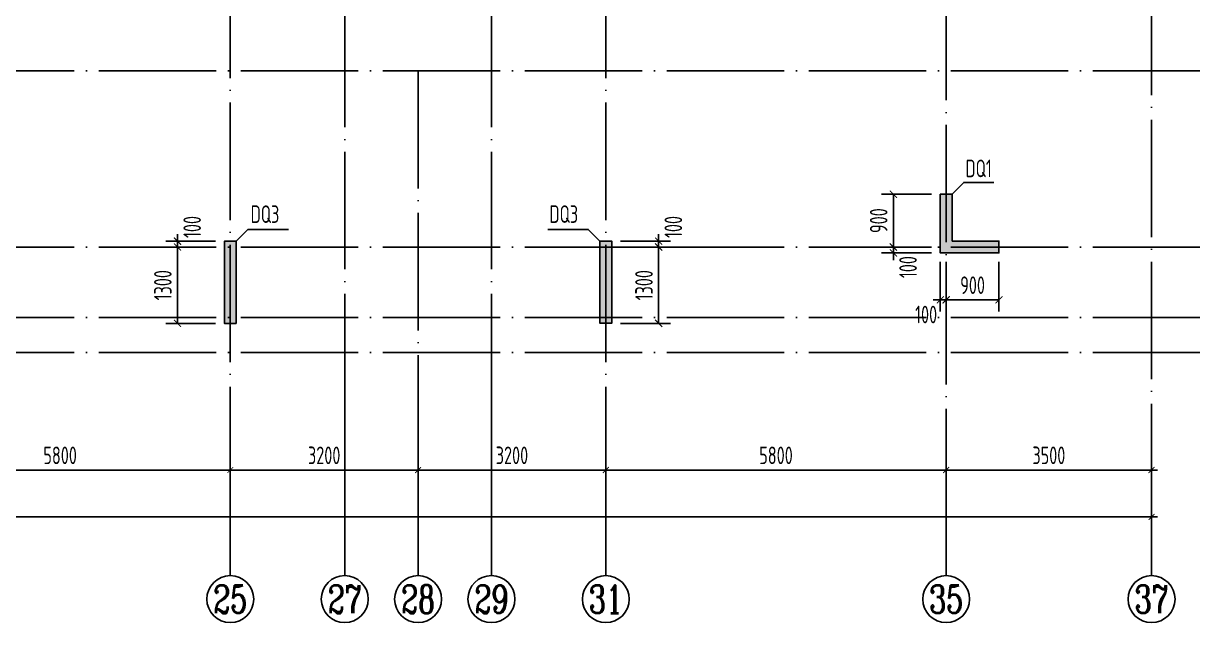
# Model space of a CAD drawing. Extents: x -668857 to 143095, y -247466 to 228182.
# Drawn here: x -296003 to -276076, y -80924 to -70713 of the extents above; entities that cross this region are included whole.
import ezdxf
from ezdxf.enums import TextEntityAlignment as Align

# ---------------------------------------------------------------- set-up
doc = ezdxf.new("R2010")
doc.units = 0
doc.header["$LTSCALE"] = 1000
doc.linetypes.add('DOTE', pattern=[2.42, 2, -0.2, 0.02, -0.2])
doc.layers.get('0').update_dxf_attribs({"linetype": 'CONTINUOUS'})
doc.layers.get('DEFPOINTS').update_dxf_attribs({"linetype": 'CONTINUOUS'})
for name, color, linetype in [('A-AXIS', 1, 'CONTINUOUS'), ('A-DOTE', 10, 'DOTE'), ('AXIS_NUM', 7, 'CONTINUOUS'), ('S-Q墙实线', 6, 'CONTINUOUS'), ('S-Q墙标注', 3, 'CONTINUOUS'), ('S-X详图填充', 252, 'CONTINUOUS'), ('S-X详图实线', 4, 'CONTINUOUS'), ('S-Y一般标注', 3, 'CONTINUOUS'), ('S-Z柱编号', 6, 'CONTINUOUS')]:
    doc.layers.add(name, color=color, linetype=linetype)
doc.styles.add('TSSD_Axis', font='complex.shx', dxfattribs={"width": 0.7, "bigfont": 'hztxt.shx'})
doc.styles.add('TSSD_DIMENSION', font='Tssdeng.shx', dxfattribs={"width": 0.7, "bigfont": 'tssdchn.shx'})
doc.styles.add('TSSD_REIN', font='tssdeng.shx', dxfattribs={"width": 0.7, "height": 300, "bigfont": 'tssdchn.shx'})
doc.styles.add('结构文字', font='zstxt.shx', dxfattribs={"width": 0.7, "bigfont": 'zshz.shx'})
doc.dimstyles.new('STRUCK', dxfattribs={"dimtxt": 400, "dimasz": 121, "dimexe": 200, "dimexo": 150, "dimgap": 115, "dimtad": 1, "dimdec": 0, "dimdsep": 46, "dimtxsty": '结构文字', "dimblk": 'ARCHTICK', "dimcen": 400, "dimclrd": 3, "dimclre": 3, "dimclrt": 7, "dimadec": 0, "dimazin": 0, "dimtfac": 1, "dimtdec": 0, "dimtix": 1, "dimtmove": 2, "dimatfit": 3, "dimldrblk": '_DIMX', "dimfxl": 0, "dimtolj": 1, "dimtzin": 0, "dimarcsym": 0})
doc.dimstyles.new('TSSD_100_100', dxfattribs={"dimtxt": 300, "dimasz": 100, "dimexe": 100, "dimexo": 250, "dimgap": 100, "dimtad": 1, "dimdec": 0, "dimzin": 0, "dimdsep": 46, "dimtxsty": 'TSSD_DIMENSION', "dimblk": 'ARCHTICK', "dimcen": 0, "dimdle": 100, "dimclrt": 7, "dimadec": 0, "dimazin": 0, "dimtfac": 1, "dimtdec": 0, "dimtix": 1, "dimtmove": 2, "dimatfit": 3, "dimldrblk": 'ARCHTICK', "dimfxl": 0, "dimtolj": 1, "dimtzin": 0, "dimarcsym": 0})

# ---------------------------------------------------------------- blocks, each defined once
blk = doc.blocks.new('_ArchTick')
at = {"color": 0, "linetype": 'ByBlock', "const_width": 0.15}
blk.add_lwpolyline([(-0.5, -0.5), (0.5, 0.5)], dxfattribs=at)
blk = doc.blocks.new('*D138')
at = {"layer": 'DEFPOINTS', "color": 0}
for p in [(33100, 3600), (38900, 3600), (38900, 2600)]:
    blk.add_point(p, dxfattribs=at)
at = {"layer": 'S-Y一般标注', "color": 0, "lineweight": -2}
for p, q in [((33100, 3350), (33100, 2500)), ((38900, 3350), (38900, 2500)), ((33000, 2600), (39000, 2600))]:
    blk.add_line(p, q, dxfattribs=at)
at = {"layer": 'S-Y一般标注', "color": 0, "lineweight": -2, "xscale": 100, "yscale": 100, "zscale": 100, "rotation": 180}
blk.add_blockref('_ArchTick', (33100, 2600), dxfattribs=at)
at = {"layer": 'S-Y一般标注', "color": 0, "lineweight": -2, "xscale": 100, "yscale": 100, "zscale": 100}
blk.add_blockref('_ArchTick', (38900, 2600), dxfattribs=at)
at = {"layer": 'S-Y一般标注', "color": 7, "insert": (36000, 2850), "char_height": 300, "attachment_point": 5, "style": 'TSSD_DIMENSION'}
blk.add_mtext('\\A1;5800', dxfattribs=at)
blk = doc.blocks.new('ts_axno')
at = {"color": 0, "linetype": 'ByBlock', "lineweight": -2}
blk.add_circle((0, 0), 0.5, dxfattribs=at)
at = {"color": 0, "linetype": 'ByBlock', "lineweight": -2, "style": 'TSSD_Axis', "width": 0.7}
blk.add_attdef('A', text='', height=0.6, dxfattribs=at).set_placement((0, 0), align=Align.MIDDLE_CENTER)
blk = doc.blocks.new('*D139')
at = {"layer": 'DEFPOINTS', "color": 0}
for p in [(42100, 3600), (45300, 3600), (45300, 2600)]:
    blk.add_point(p, dxfattribs=at)
at = {"layer": 'S-Y一般标注', "color": 0, "lineweight": -2}
for p, q in [((42100, 3350), (42100, 2500)), ((45300, 3350), (45300, 2500)), ((42000, 2600), (45400, 2600))]:
    blk.add_line(p, q, dxfattribs=at)
at = {"layer": 'S-Y一般标注', "color": 0, "lineweight": -2, "xscale": 100, "yscale": 100, "zscale": 100, "rotation": 180}
blk.add_blockref('_ArchTick', (42100, 2600), dxfattribs=at)
at = {"layer": 'S-Y一般标注', "color": 0, "lineweight": -2, "xscale": 100, "yscale": 100, "zscale": 100}
blk.add_blockref('_ArchTick', (45300, 2600), dxfattribs=at)
at = {"layer": 'S-Y一般标注', "color": 7, "insert": (43700, 2850), "char_height": 300, "attachment_point": 5, "style": 'TSSD_DIMENSION'}
blk.add_mtext('\\A1;3200', dxfattribs=at)
blk = doc.blocks.new('*D140')
at = {"layer": 'DEFPOINTS', "color": 0}
for p in [(45300, 3600), (51100, 3600), (51100, 2600)]:
    blk.add_point(p, dxfattribs=at)
at = {"layer": 'S-Y一般标注', "color": 0, "lineweight": -2}
for p, q in [((45300, 3350), (45300, 2500)), ((51100, 3350), (51100, 2500)), ((45200, 2600), (51200, 2600))]:
    blk.add_line(p, q, dxfattribs=at)
at = {"layer": 'S-Y一般标注', "color": 0, "lineweight": -2, "xscale": 100, "yscale": 100, "zscale": 100, "rotation": 180}
blk.add_blockref('_ArchTick', (45300, 2600), dxfattribs=at)
at = {"layer": 'S-Y一般标注', "color": 0, "lineweight": -2, "xscale": 100, "yscale": 100, "zscale": 100}
blk.add_blockref('_ArchTick', (51100, 2600), dxfattribs=at)
at = {"layer": 'S-Y一般标注', "color": 7, "insert": (48200, 2850), "char_height": 300, "attachment_point": 5, "style": 'TSSD_DIMENSION'}
blk.add_mtext('\\A1;5800', dxfattribs=at)
blk = doc.blocks.new('*D141')
at = {"layer": 'DEFPOINTS', "color": 0}
for p in [(51100, 3600), (54600, 3600), (54600, 2600)]:
    blk.add_point(p, dxfattribs=at)
at = {"layer": 'S-Y一般标注', "color": 0, "lineweight": -2}
for p, q in [((51100, 3350), (51100, 2500)), ((54600, 3350), (54600, 2500)), ((51000, 2600), (54700, 2600))]:
    blk.add_line(p, q, dxfattribs=at)
at = {"layer": 'S-Y一般标注', "color": 0, "lineweight": -2, "xscale": 100, "yscale": 100, "zscale": 100, "rotation": 180}
blk.add_blockref('_ArchTick', (51100, 2600), dxfattribs=at)
at = {"layer": 'S-Y一般标注', "color": 0, "lineweight": -2, "xscale": 100, "yscale": 100, "zscale": 100}
blk.add_blockref('_ArchTick', (54600, 2600), dxfattribs=at)
at = {"layer": 'S-Y一般标注', "color": 7, "insert": (52850, 2850), "char_height": 300, "attachment_point": 5, "style": 'TSSD_DIMENSION'}
blk.add_mtext('\\A1;3500', dxfattribs=at)
blk = doc.blocks.new('*D142')
at = {"layer": 'DEFPOINTS', "color": 0}
for p in [(4600, 3600), (54600, 3600), (54600, 1800)]:
    blk.add_point(p, dxfattribs=at)
at = {"layer": 'S-Y一般标注', "color": 0, "lineweight": -2}
for p, q in [((4600, 3350), (4600, 1700)), ((54600, 3350), (54600, 1700)), ((4500, 1800), (54700, 1800))]:
    blk.add_line(p, q, dxfattribs=at)
at = {"layer": 'S-Y一般标注', "color": 0, "lineweight": -2, "xscale": 100, "yscale": 100, "zscale": 100, "rotation": 180}
blk.add_blockref('_ArchTick', (4600, 1800), dxfattribs=at)
at = {"layer": 'S-Y一般标注', "color": 0, "lineweight": -2, "xscale": 100, "yscale": 100, "zscale": 100}
blk.add_blockref('_ArchTick', (54600, 1800), dxfattribs=at)
at = {"layer": 'S-Y一般标注', "color": 7, "insert": (29600, 2050), "char_height": 300, "attachment_point": 5, "style": 'TSSD_DIMENSION'}
blk.add_mtext('\\A1;50000', dxfattribs=at)
blk = doc.blocks.new('*D146')
at = {"layer": 'DEFPOINTS', "color": 0}
for p in [(38900, 3600), (42100, 3600), (42100, 2600)]:
    blk.add_point(p, dxfattribs=at)
at = {"layer": 'S-Y一般标注', "color": 0, "lineweight": -2}
for p, q in [((38900, 3350), (38900, 2500)), ((42100, 3350), (42100, 2500)), ((38800, 2600), (42200, 2600))]:
    blk.add_line(p, q, dxfattribs=at)
at = {"layer": 'S-Y一般标注', "color": 0, "lineweight": -2, "xscale": 100, "yscale": 100, "zscale": 100, "rotation": 180}
blk.add_blockref('_ArchTick', (38900, 2600), dxfattribs=at)
at = {"layer": 'S-Y一般标注', "color": 0, "lineweight": -2, "xscale": 100, "yscale": 100, "zscale": 100}
blk.add_blockref('_ArchTick', (42100, 2600), dxfattribs=at)
at = {"layer": 'S-Y一般标注', "color": 7, "insert": (40500, 2850), "char_height": 300, "attachment_point": 5, "style": 'TSSD_DIMENSION'}
blk.add_mtext('\\A1;3200', dxfattribs=at)
blk = doc.blocks.new('*D2025')
at = {"layer": 'DEFPOINTS', "color": 0}
for p in [(-281176, -74524), (-280376, -74524), (-280376, -74624)]:
    blk.add_point(p, dxfattribs=at)
at = {"layer": 'S-Q墙标注', "color": 3, "lineweight": -2}
for p, q in [((-280526, -74524), (-281376, -74524)), ((-281176, -74524), (-281176, -74403)), ((-281176, -74624), (-281176, -74524)), ((-280526, -74624), (-281376, -74624)), ((-281176, -74624), (-281176, -74745))]:
    blk.add_line(p, q, dxfattribs=at)
at = {"layer": 'S-Q墙标注', "color": 3, "lineweight": -2, "xscale": 121, "yscale": 121, "zscale": 121}
for p, rotation in [((-281176, -74524), 270), ((-281176, -74624), 90)]:
    blk.add_blockref('_ArchTick', p, dxfattribs=dict(at, rotation=rotation))
at = {"layer": 'S-Q墙标注', "color": 7, "insert": (-280926, -74865), "char_height": 300, "attachment_point": 5, "rotation": 90, "style": 'TSSD_REIN'}
blk.add_mtext('\\A1;100', dxfattribs=at)
blk = doc.blocks.new('_DIMX')
blk.add_line((-150, 0), (150, 0))
at = {"const_width": 50}
blk.add_lwpolyline([(-70, -70), (70, 70)], dxfattribs=at)
blk = doc.blocks.new('*D2026')
at = {"layer": 'DEFPOINTS', "color": 0}
for p in [(-281176, -73624), (-280376, -73624), (-280376, -74524)]:
    blk.add_point(p, dxfattribs=at)
at = {"layer": 'S-Q墙标注', "color": 3, "lineweight": -2}
for p, q in [((-280526, -73624), (-281376, -73624)), ((-281176, -74524), (-281176, -73624)), ((-280526, -74524), (-281376, -74524))]:
    blk.add_line(p, q, dxfattribs=at)
at = {"layer": 'S-Q墙标注', "color": 3, "lineweight": -2, "xscale": 121, "yscale": 121, "zscale": 121}
for p, rotation in [((-281176, -73624), 90), ((-281176, -74524), 270)]:
    blk.add_blockref('_ArchTick', p, dxfattribs=dict(at, rotation=rotation))
at = {"layer": 'S-Q墙标注', "color": 7, "insert": (-281426, -74074), "char_height": 300, "attachment_point": 5, "rotation": 90, "style": 'TSSD_REIN'}
blk.add_mtext('\\A1;900', dxfattribs=at)
blk = doc.blocks.new('*D2027')
at = {"layer": 'DEFPOINTS', "color": 0}
for p in [(-280276, -74624), (-279376, -74624), (-280276, -75424)]:
    blk.add_point(p, dxfattribs=at)
at = {"layer": 'S-Q墙标注', "color": 3, "lineweight": -2}
for p, q in [((-280276, -74774), (-280276, -75624)), ((-279376, -74774), (-279376, -75624)), ((-279376, -75424), (-280276, -75424))]:
    blk.add_line(p, q, dxfattribs=at)
at = {"layer": 'S-Q墙标注', "color": 3, "lineweight": -2, "xscale": 121, "yscale": 121, "zscale": 121, "rotation": 180}
blk.add_blockref('_ArchTick', (-280276, -75424), dxfattribs=at)
at = {"layer": 'S-Q墙标注', "color": 3, "lineweight": -2, "xscale": 121, "yscale": 121, "zscale": 121}
blk.add_blockref('_ArchTick', (-279376, -75424), dxfattribs=at)
at = {"layer": 'S-Q墙标注', "color": 7, "insert": (-279826, -75174), "char_height": 300, "attachment_point": 5, "style": 'TSSD_REIN'}
blk.add_mtext('\\A1;900', dxfattribs=at)
blk = doc.blocks.new('*D2028')
at = {"layer": 'DEFPOINTS', "color": 0}
for p in [(-280376, -74624), (-280276, -74624), (-280376, -75424)]:
    blk.add_point(p, dxfattribs=at)
at = {"layer": 'S-Q墙标注', "color": 3, "lineweight": -2}
for p, q in [((-280376, -74774), (-280376, -75624)), ((-280276, -74774), (-280276, -75624)), ((-280376, -75424), (-280497, -75424)), ((-280276, -75424), (-280376, -75424)), ((-280276, -75424), (-280155, -75424))]:
    blk.add_line(p, q, dxfattribs=at)
at = {"layer": 'S-Q墙标注', "color": 3, "lineweight": -2, "xscale": 121, "yscale": 121, "zscale": 121}
blk.add_blockref('_ArchTick', (-280376, -75424), dxfattribs=at)
at = {"layer": 'S-Q墙标注', "color": 3, "lineweight": -2, "xscale": 121, "yscale": 121, "zscale": 121, "rotation": 180}
blk.add_blockref('_ArchTick', (-280276, -75424), dxfattribs=at)
at = {"layer": 'S-Q墙标注', "color": 7, "insert": (-280618, -75674), "char_height": 300, "attachment_point": 5, "style": 'TSSD_REIN'}
blk.add_mtext('\\A1;100', dxfattribs=at)
blk = doc.blocks.new('*D2029')
at = {"layer": 'DEFPOINTS', "color": 0}
for p in [(-285976, -74424), (-285976, -74524), (-285176, -74424)]:
    blk.add_point(p, dxfattribs=at)
at = {"layer": 'S-Q墙标注', "color": 3, "lineweight": -2}
for p, q in [((-285176, -74424), (-285176, -74303)), ((-285826, -74424), (-284976, -74424)), ((-285826, -74524), (-284976, -74524)), ((-285176, -74524), (-285176, -74424)), ((-285176, -74524), (-285176, -74645))]:
    blk.add_line(p, q, dxfattribs=at)
at = {"layer": 'S-Q墙标注', "color": 3, "lineweight": -2, "xscale": 121, "yscale": 121, "zscale": 121}
for p, rotation in [((-285176, -74424), 270), ((-285176, -74524), 90)]:
    blk.add_blockref('_ArchTick', p, dxfattribs=dict(at, rotation=rotation))
at = {"layer": 'S-Q墙标注', "color": 7, "insert": (-284926, -74182), "char_height": 300, "attachment_point": 5, "rotation": 90, "style": 'TSSD_REIN'}
blk.add_mtext('\\A1;100', dxfattribs=at)
blk = doc.blocks.new('*D1962')
at = {"layer": 'DEFPOINTS', "color": 0}
for p in [(-293376, -74424), (-292576, -74424), (-292576, -74524)]:
    blk.add_point(p, dxfattribs=at)
at = {"layer": 'S-Q墙标注', "color": 3, "lineweight": -2}
for p, q in [((-293376, -74424), (-293376, -74303)), ((-292726, -74424), (-293576, -74424)), ((-292726, -74524), (-293576, -74524)), ((-293376, -74524), (-293376, -74424)), ((-293376, -74524), (-293376, -74645))]:
    blk.add_line(p, q, dxfattribs=at)
at = {"layer": 'S-Q墙标注', "color": 3, "lineweight": -2, "xscale": 121, "yscale": 121, "zscale": 121}
for p, rotation in [((-293376, -74424), 270), ((-293376, -74524), 90)]:
    blk.add_blockref('_ArchTick', p, dxfattribs=dict(at, rotation=rotation))
at = {"layer": 'S-Q墙标注', "color": 7, "insert": (-293126, -74182), "char_height": 300, "attachment_point": 5, "rotation": 90, "style": 'TSSD_REIN'}
blk.add_mtext('\\A1;100', dxfattribs=at)
blk = doc.blocks.new('*D1969')
at = {"layer": 'DEFPOINTS', "color": 0}
for p in [(-293376, -74524), (-292576, -74524), (-292576, -75824)]:
    blk.add_point(p, dxfattribs=at)
at = {"layer": 'S-Q墙标注', "color": 3, "lineweight": -2}
for p, q in [((-292726, -74524), (-293576, -74524)), ((-293376, -75824), (-293376, -74524)), ((-292726, -75824), (-293576, -75824))]:
    blk.add_line(p, q, dxfattribs=at)
at = {"layer": 'S-Q墙标注', "color": 3, "lineweight": -2, "xscale": 121, "yscale": 121, "zscale": 121}
for p, rotation in [((-293376, -74524), 90), ((-293376, -75824), 270)]:
    blk.add_blockref('_ArchTick', p, dxfattribs=dict(at, rotation=rotation))
at = {"layer": 'S-Q墙标注', "color": 7, "insert": (-293626, -75174), "char_height": 300, "attachment_point": 5, "rotation": 90, "style": 'TSSD_REIN'}
blk.add_mtext('\\A1;1300', dxfattribs=at)
blk = doc.blocks.new('*D1970')
at = {"layer": 'DEFPOINTS', "color": 0}
for p in [(-285976, -74524), (-285176, -74524), (-285976, -75824)]:
    blk.add_point(p, dxfattribs=at)
at = {"layer": 'S-Q墙标注', "color": 3, "lineweight": -2}
for p, q in [((-285826, -74524), (-284976, -74524)), ((-285176, -75824), (-285176, -74524)), ((-285826, -75824), (-284976, -75824))]:
    blk.add_line(p, q, dxfattribs=at)
at = {"layer": 'S-Q墙标注', "color": 3, "lineweight": -2, "xscale": 121, "yscale": 121, "zscale": 121}
for p, rotation in [((-285176, -74524), 90), ((-285176, -75824), 270)]:
    blk.add_blockref('_ArchTick', p, dxfattribs=dict(at, rotation=rotation))
at = {"layer": 'S-Q墙标注', "color": 7, "insert": (-285426, -75174), "char_height": 300, "attachment_point": 5, "rotation": 90, "style": 'TSSD_REIN'}
blk.add_mtext('\\A1;1300', dxfattribs=at)
blk = doc.blocks.new('20210726.16395156')
at = {"layer": 'A-AXIS'}
for p, q in [((38900, 3600.1), (38900, 800.1)), ((40850, 3600.2), (40850, 800.2)), ((42100, 3600), (42100, 800)), ((43350, 3600.3), (43350, 800.3)), ((45300, 3600), (45300, 800)), ((51100, 3600), (51100, 800)), ((54600, 3600), (54600, 800))]:
    blk.add_line(p, q, dxfattribs=at)
at = {"layer": 'A-DOTE'}
for p, q in [((54600, 18249.9), (54600, 3600)), ((38900.2, 13700), (38900, 3600)), ((45299.8, 13700), (45300, 3600)), ((40850, 3600.2), (40850, 11500)), ((43350, 3600.2), (43350, 11500)), ((51100, 10900), (51100, 3600)), ((55600, 9400), (3600, 9400)), ((42100, 9400), (42100, 3600)), ((55600, 6400), (3600, 6400)), ((55600, 5200), (3600, 5200)), ((55600, 4600), (3600, 4600))]:
    blk.add_line(p, q, dxfattribs=at)
at = {"layer": 'A-AXIS'}
ref = blk.add_blockref('ts_axno', (38900, 400.1), dxfattribs=dict(at, xscale=-800, yscale=800, zscale=800, rotation=180))
ref.add_attrib('17', '25', dxfattribs={"layer": 'AXIS_NUM', "height": 480, "style": 'TSSD_Axis', "width": 0.7}).set_placement((38900, 400.1), align=Align.MIDDLE_CENTER)
ref = blk.add_blockref('ts_axno', (40850, 400.2), dxfattribs=dict(at, xscale=-800, yscale=800, zscale=800, rotation=180))
ref.add_attrib('5', '27', dxfattribs={"layer": 'AXIS_NUM', "height": 480, "style": 'TSSD_Axis', "width": 0.7}).set_placement((40850, 400.2), align=Align.MIDDLE_CENTER)
ref = blk.add_blockref('ts_axno', (42100, 400), dxfattribs=dict(at, xscale=-800, yscale=800, zscale=800, rotation=180))
ref.add_attrib('19', '28', dxfattribs={"layer": 'AXIS_NUM', "height": 480, "style": 'TSSD_Axis', "width": 0.7}).set_placement((42100, 400), align=Align.MIDDLE_CENTER)
ref = blk.add_blockref('ts_axno', (43350, 400.3), dxfattribs=dict(at, xscale=-800, yscale=800, zscale=800, rotation=180))
ref.add_attrib('5', '29', dxfattribs={"layer": 'AXIS_NUM', "height": 480, "style": 'TSSD_Axis', "width": 0.7}).set_placement((43350, 400.3), align=Align.MIDDLE_CENTER)
ref = blk.add_blockref('ts_axno', (45300, 400), dxfattribs=dict(at, xscale=-800, yscale=800, zscale=800, rotation=180))
ref.add_attrib('19', '31', dxfattribs={"layer": 'AXIS_NUM', "height": 480, "style": 'TSSD_Axis', "width": 0.7}).set_placement((45300, 400), align=Align.MIDDLE_CENTER)
ref = blk.add_blockref('ts_axno', (51100, 400), dxfattribs=dict(at, xscale=-800, yscale=800, zscale=800, rotation=180))
ref.add_attrib('22', '35', dxfattribs={"layer": 'AXIS_NUM', "height": 480, "style": 'TSSD_Axis', "width": 0.7}).set_placement((51100, 400), align=Align.MIDDLE_CENTER)
ref = blk.add_blockref('ts_axno', (54600, 400), dxfattribs=dict(at, xscale=-800, yscale=800, zscale=800, rotation=180))
ref.add_attrib('23', '37', dxfattribs={"layer": 'AXIS_NUM', "height": 480, "style": 'TSSD_Axis', "width": 0.7}).set_placement((54600, 400), align=Align.MIDDLE_CENTER)
at = {"layer": 'S-Y一般标注'}
for base, p1, p2, picture, middle in [((54600, 1800), (4600, 3600), (54600, 3600), '*D142', (29600, 2050)), ((38900, 2600.1), (33100, 3600), (38900, 3600.1), '*D138', (36000, 2850.1)), ((42100, 2600.1), (38900, 3600.1), (42100, 3600.1), '*D146', (40500, 2850.1)), ((45300, 2600.1), (42100, 3600.1), (45300, 3600.1), '*D139', (43700, 2850.1)), ((51100, 2600), (45300, 3600), (51100, 3600), '*D140', (48200, 2850)), ((54600, 2600), (51100, 3600), (54600, 3600), '*D141', (52850, 2850))]:
    dim = blk.add_linear_dim(base=base, p1=p1, p2=p2, dimstyle='TSSD_100_100', dxfattribs=at)
    dim.commit()
    dim.dimension.update_dxf_attribs({"geometry": picture, "text_midpoint": middle})

msp = doc.modelspace()

# ---------------------------------------------------------------- hatches: boundary and pattern name
at = {"layer": 'S-X详图填充'}
h = msp.add_hatch(color=256, dxfattribs=at)
h.dxf.hatch_style = 1
h.paths.add_polyline_path([(-280176.35, -74423.57), (-279376.35, -74423.57), (-279376.35, -74623.57), (-280376.35, -74623.57), (-280376.35, -73623.57), (-280176.35, -73623.57)])
h = msp.add_hatch(color=256, dxfattribs=at)
h.dxf.hatch_style = 1
h.paths.add_polyline_path([(-292576.3, -75824.1), (-292376.3, -75824.11), (-292376.28, -74424.23), (-292576.28, -74424.23)])
h = msp.add_hatch(color=256, dxfattribs=at)
h.dxf.hatch_style = 1
h.paths.add_polyline_path([(-286176.45, -75822.89), (-285976.45, -75822.9), (-285976.43, -74423.02), (-286176.43, -74423.01)])

# ---------------------------------------------------------------- linework, layer by layer
at = {"layer": 'S-Q墙实线'}
for points in [[(-280176.35, -74423.57), (-279376.35, -74423.57), (-279376.35, -74623.57), (-280376.35, -74623.57), (-280376.35, -73623.57), (-280176.35, -73623.57)], [(-292376.33, -75824.12), (-292376.28, -74424.23), (-292576.28, -74424.23), (-292576.33, -75824.11)], [(-285976.48, -75822.91), (-285976.43, -74423.02), (-286176.43, -74423.01), (-286176.48, -75822.9)]]:
    msp.add_lwpolyline(points, close=True, dxfattribs=at)
at = {"layer": 'S-X详图实线'}
for points in [[(-280176.35, -74423.57), (-279376.35, -74423.57), (-279376.35, -74623.57), (-280376.35, -74623.57), (-280376.35, -73623.57), (-280176.35, -73623.57), (-280176.35, -74423.57)], [(-292576.33, -75824.1), (-292376.33, -75824.11), (-292376.28, -74424.23), (-292576.28, -74424.23), (-292576.33, -75824.1)], [(-286176.48, -75822.89), (-285976.48, -75822.9), (-285976.43, -74423.02), (-286176.43, -74423.01), (-286176.48, -75822.89)]]:
    msp.add_lwpolyline(points, close=True, dxfattribs=at)
at = {"layer": 'S-Z柱编号', "color": 7}
for points in [[(-280176.35, -73623.57), (-279976.35, -73423.57), (-279466.33, -73423.57)], [(-292376.28, -74424.23), (-292176.28, -74224.23), (-291486.61, -74224.23)], [(-286176.43, -74423.02), (-286376.43, -74223.02), (-287066.09, -74223.02)]]:
    msp.add_lwpolyline(points, dxfattribs=at)

# ---------------------------------------------------------------- block references
at = {"layer": 'A-DOTE'}
msp.add_blockref('20210726.16395156', (-331376.34, -80923.62), dxfattribs=at)

# ---------------------------------------------------------------- texts
at = {"layer": 'S-Z柱编号', "color": 7, "style": 'TSSD_REIN', "width": 0.7}
for s, p in [('DQ1', (-279947.21, -73424.1)), ('DQ3', (-292129.33, -74203.79)), ('DQ3', (-287037.21, -74202.58))]:
    msp.add_text(s, height=300, dxfattribs=at).set_placement(p, align=Align.BOTTOM_LEFT)

# ---------------------------------------------------------------- dimensions: what is measured, and where the dimension line sits
at = {"layer": 'S-Q墙标注'}
for base, p1, p2, angle, picture, middle in [((-281176.35, -73623.57), (-280376.35, -74523.57), (-280376.35, -73623.57), 90, '*D2026', (-281426.35, -74073.57)), ((-293376.33, -74523.57), (-292576.33, -75823.57), (-292576.34, -74523.57), 90, '*D1969', (-293626.33, -75173.57)), ((-285176.35, -74523.57), (-285976.35, -75823.57), (-285976.4, -74523.57), 90, '*D1970', (-285426.35, -75173.57)), ((-280276.34, -75423.57), (-279376.35, -74623.57), (-280276.34, -74623.57), 180, '*D2027', (-279826.35, -75173.57))]:
    dim = msp.add_linear_dim(base=base, p1=p1, p2=p2, angle=angle, dimstyle='STRUCK', override={"dimtxt": 300, "dimgap": 100, "dimtxsty": 'TSSD_REIN'}, dxfattribs=at)
    dim.commit()
    dim.dimension.update_dxf_attribs({"geometry": picture, "text_midpoint": middle})
for base, p1, p2, angle, picture, middle in [((-293376.33, -74423.69), (-292576.34, -74523.57), (-292576.34, -74423.69), 90, '*D1962', (-293126.33, -74181.77)), ((-285176.35, -74423.69), (-285976.4, -74523.57), (-285976.4, -74423.69), 90, '*D2029', (-284926.35, -74181.77)), ((-281176.35, -74523.57), (-280376.35, -74623.57), (-280376.35, -74523.57), 90, '*D2025', (-280926.35, -74865.5)), ((-280376.35, -75423.57), (-280276.34, -74623.57), (-280376.35, -74623.57), 180, '*D2028', (-280618.27, -75673.57))]:
    dim = msp.add_linear_dim(base=base, p1=p1, p2=p2, angle=angle, dimstyle='STRUCK', override={"dimtxt": 300, "dimgap": 100, "dimtxsty": 'TSSD_REIN'}, dxfattribs=at)
    dim.commit()
    dim.dimension.update_dxf_attribs({"geometry": picture, "text_midpoint": middle, "dimtype": 160})

doc.saveas('drawing.dxf')
